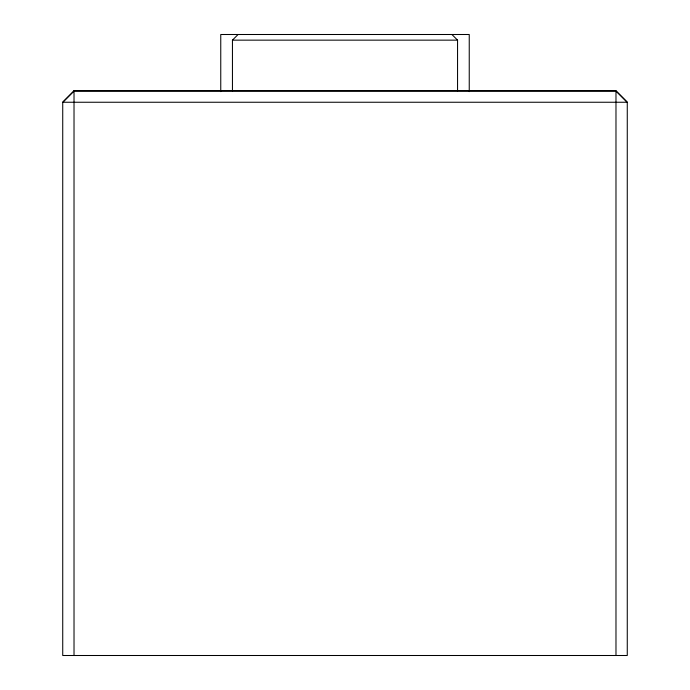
<?xml version="1.0" encoding="UTF-8"?>
<svg xmlns="http://www.w3.org/2000/svg" width="690" height="690" viewBox="0 0 690 690"><rect width="100%" height="100%" fill="white"/><g stroke="black" fill="none" stroke-linecap="round" stroke-linejoin="round"><path stroke-width="1.03" d="M74.02 90.899L62.73 102.249L62.73 655.5L627.27 655.5L627.27 102.249L615.98 90.899L74.02 90.899L74.02 655.5M232.444 90.899L232.444 40.149L238.076 34.5M232.444 40.149L457.556 40.149L457.556 90.899M451.924 34.5L457.556 40.149M615.98 90.899L615.98 655.5M469.243 91.632L469.243 34.5L220.757 34.5L220.757 91.615M74.02 90.951L62.73 102.249L627.27 102.249L615.98 90.951L74.02 90.951"/></g></svg>
